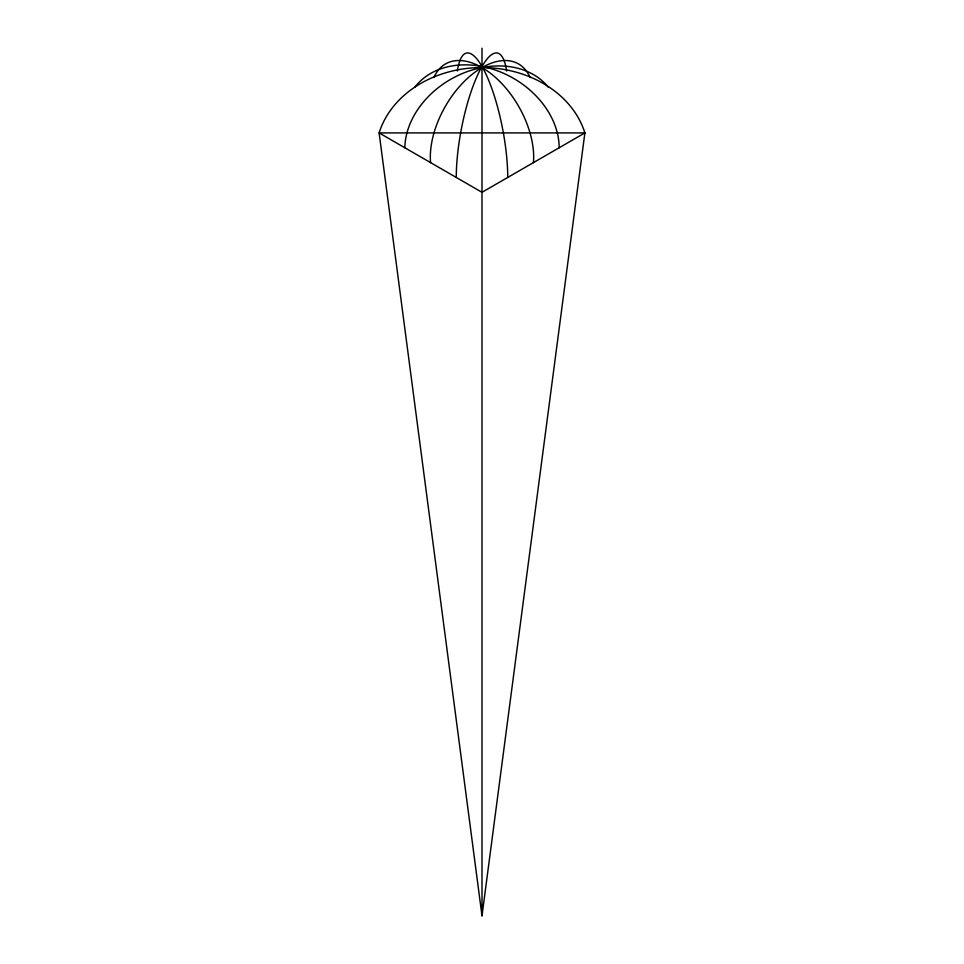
<?xml version="1.0" encoding="UTF-8"?>
<svg xmlns="http://www.w3.org/2000/svg" width="964" height="964" viewBox="0 0 964 964"><rect width="100%" height="100%" fill="white"/><g stroke="black" fill="none" stroke-linecap="round" stroke-linejoin="round"><path stroke-width="1.45" d="M482 915.8L584.883 132.912A106.148 86.676 0 0 0 482 67.564A106.148 86.676 0 0 0 379.117 132.912L482 915.8L482 48.2M404.832 147.757A81.35 63.009 -30 0 1 462.226 73.589A81.35 63.009 -30 0 1 548.408 87.375M430.559 162.603A73.083 42.187 -60 0 1 469.914 76.204A73.083 42.187 -60 0 1 530.043 77.53M433.957 77.53A73.083 42.187 60 0 1 494.086 76.204A73.083 42.187 60 0 1 533.441 162.603M456.273 177.46A81.338 21.003 -79.1 0 1 478.228 73.746A81.338 21.003 -79.1 0 1 506.618 71.011M457.382 71.011A81.338 21.003 79.1 0 1 485.772 73.746A81.338 21.003 79.1 0 1 507.727 177.46M415.171 86.844A81.338 62.997 30 0 1 501.967 72.601A81.338 62.997 30 0 1 559.168 147.757M584.883 132.912L482 192.306L379.117 132.912L584.883 132.912"/></g></svg>
